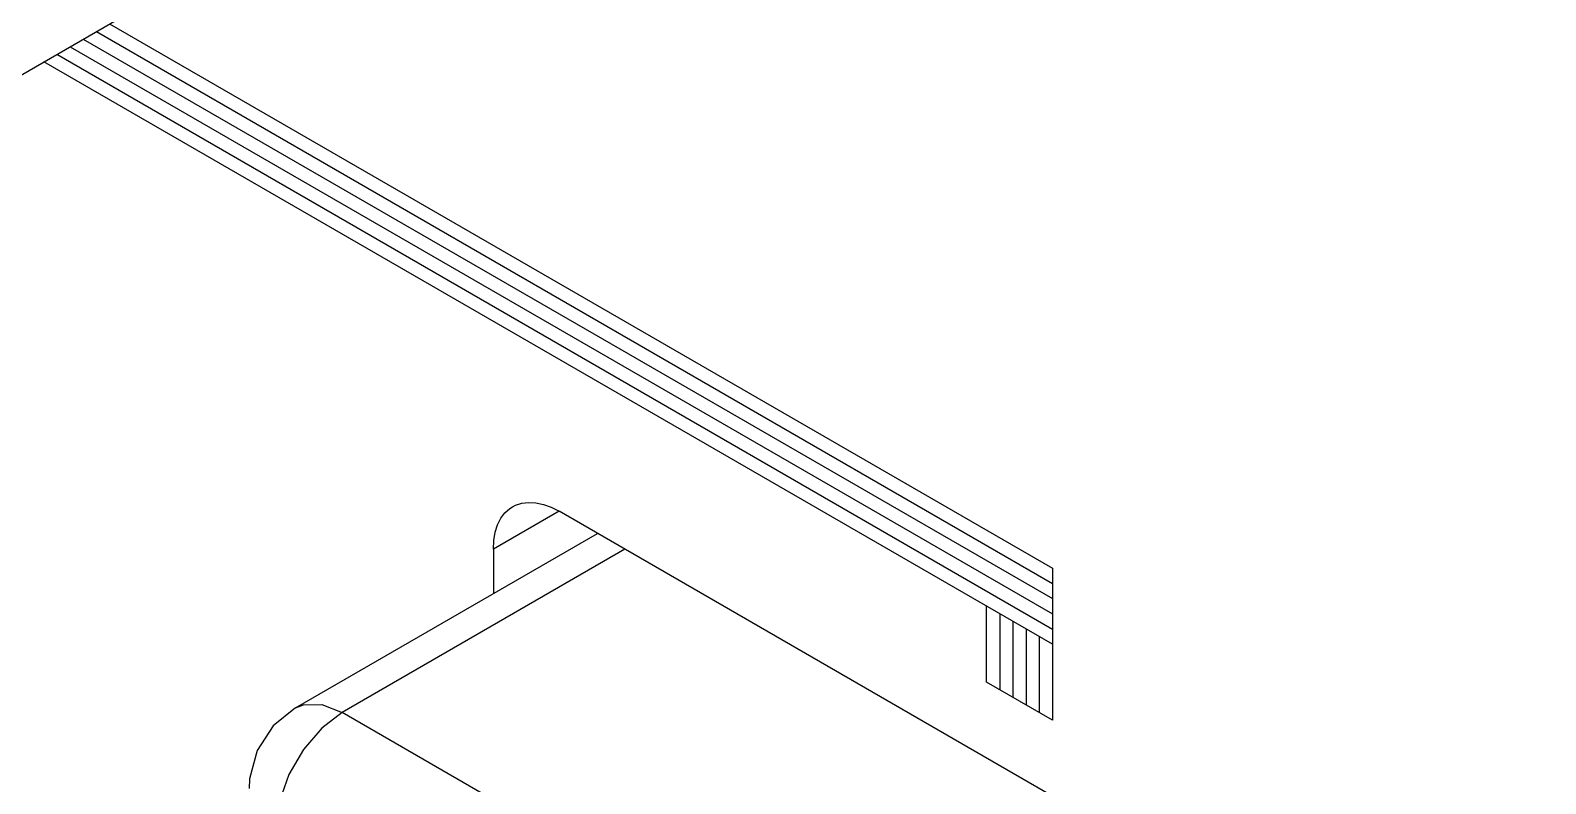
# Model space of a CAD drawing. Extents: x 0 to 420, y 0 to 297.
# Drawn here: x 203.27 to 211.42, y 128.87 to 132.92 of the extents above; entities that cross this region are included whole.
import ezdxf

# ---------------------------------------------------------------- set-up
doc = ezdxf.new("R2010")
doc.units = 0
doc.header["$LTSCALE"] = 23.1
doc.layers.add('40000_ISO', color=7, linetype='CONTINUOUS')

msp = doc.modelspace()

# ---------------------------------------------------------------- linework, layer by layer
at = {"layer": '40000_ISO', "color": 7, "linetype": 'CONTINUOUS'}
for p, q in [((203.103, 132.614), (207.1909, 134.9742)), ((203.6981, 132.9576), (208.7661, 130.0317)), ((203.5567, 132.876), (208.7661, 129.8684)), ((203.6274, 132.9168), (208.7661, 129.95)), ((203.4152, 132.7943), (208.7661, 129.7051)), ((203.4859, 132.8351), (208.7661, 129.7867)), ((208.7661, 129.6234), (203.3445, 132.7535)), ((206.1144, 130.3378), (205.7608, 130.1337)), ((205.8234, 130.3295), (205.8498, 130.3531)), ((205.8498, 130.3531), (205.8644, 130.3626)), ((205.8644, 130.3626), (205.8799, 130.3705)), ((205.8799, 130.3705), (205.9135, 130.3815)), ((205.9135, 130.3815), (205.9502, 130.3859)), ((205.9502, 130.3859), (205.989, 130.3837)), ((205.989, 130.3837), (206.0297, 130.3748)), ((206.0297, 130.3748), (206.0719, 130.3594)), ((206.0719, 130.3594), (206.1144, 130.3378)), ((211.4177, 127.276), (206.1144, 130.3378)), ((205.7711, 130.2255), (205.7838, 130.2653)), ((205.7838, 130.2653), (205.8013, 130.3)), ((205.8013, 130.3), (205.8234, 130.3295)), ((204.6977, 129.2807), (206.3215, 130.2183)), ((205.7608, 130.1337), (205.7634, 130.1813)), ((205.7634, 130.1813), (205.7711, 130.2255)), ((206.468, 130.1337), (204.9477, 129.256)), ((205.7608, 130.1337), (205.7608, 129.8946)), ((208.7661, 130.0317), (208.7661, 129.2152)), ((208.4125, 129.4193), (208.4125, 129.8276)), ((208.4832, 129.7867), (208.4832, 129.3785)), ((208.5539, 129.7459), (208.5539, 129.3377)), ((208.6246, 129.7051), (208.6246, 129.2968)), ((208.6954, 129.6643), (208.6954, 129.256)), ((208.7661, 129.2152), (208.4125, 129.4193)), ((204.6977, 129.2807), (204.5776, 129.184)), ((204.6977, 129.2807), (204.7399, 129.298)), ((204.7399, 129.298), (204.8384, 129.2991)), ((204.8384, 129.2991), (204.9477, 129.256)), ((204.9477, 129.256), (204.8384, 129.1729)), ((209.8974, 126.3983), (204.9477, 129.256)), ((204.5776, 129.184), (204.4916, 129.0526)), ((204.8384, 129.1729), (204.7399, 129.058)), ((204.4916, 129.0526), (204.4504, 128.8995)), ((204.7399, 129.058), (204.6617, 128.9226)), ((204.4504, 128.8995), (204.4477, 128.8476)), ((204.6617, 128.9226), (204.6114, 128.7798))]:
    msp.add_line(p, q, dxfattribs=at)

doc.saveas('drawing.dxf')
